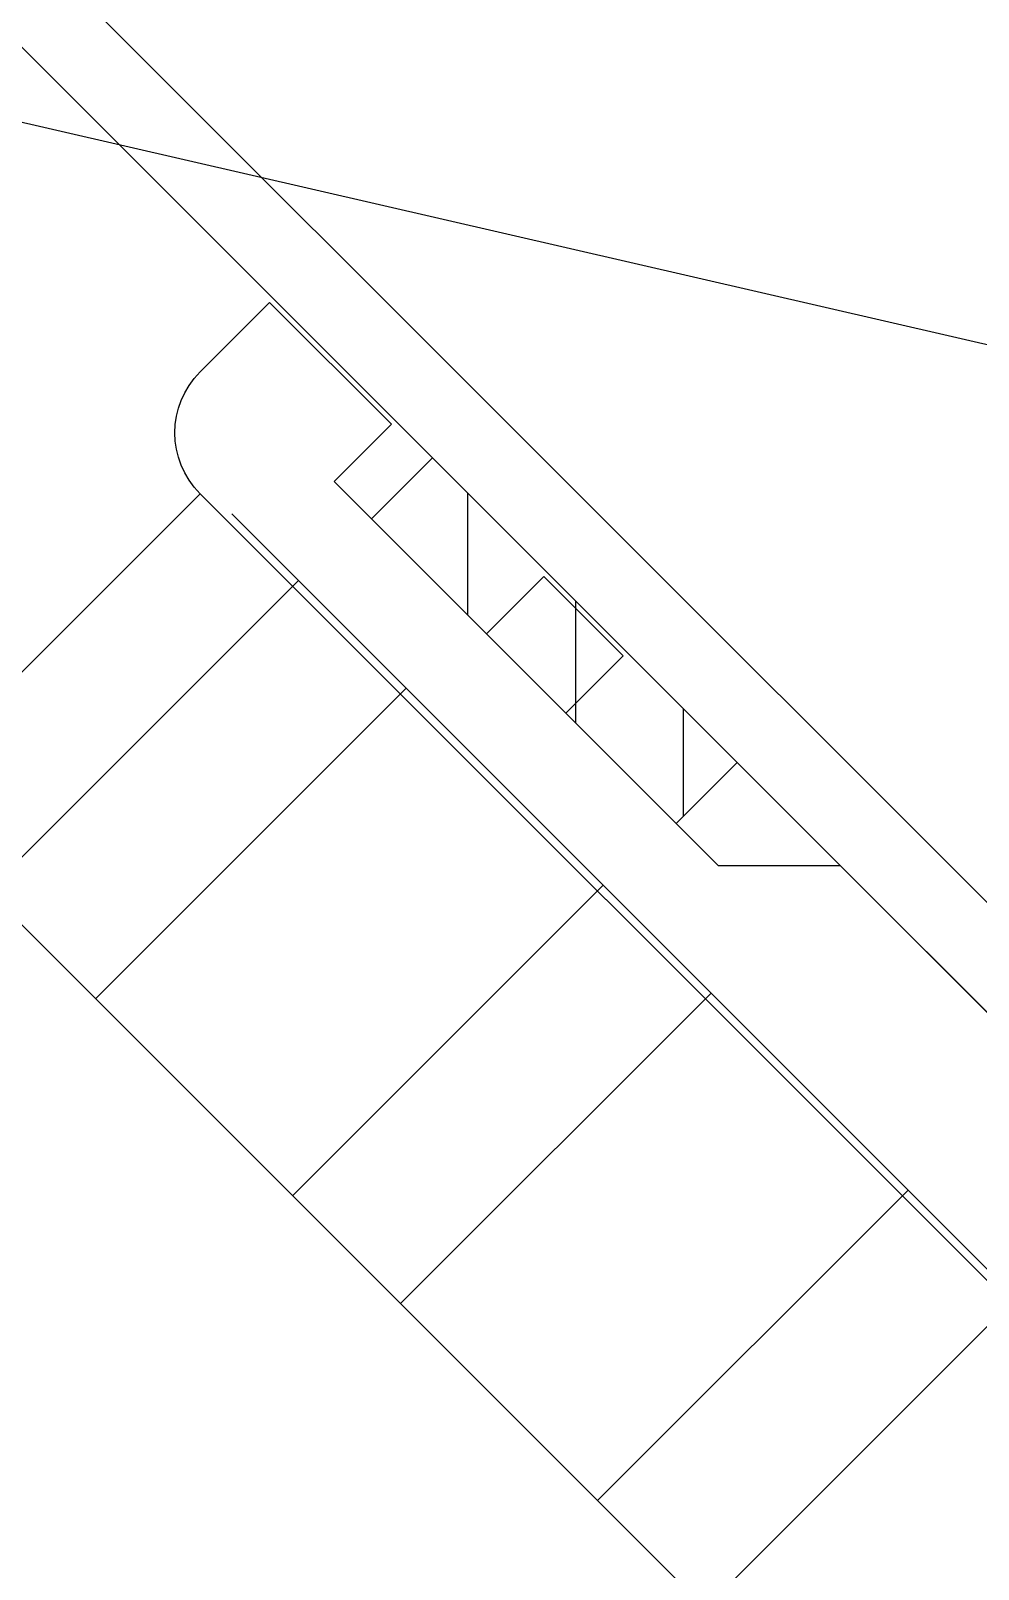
# Model space of a CAD drawing. Header units: inches. Extents: x 0 to 10293, y 0 to 4182.
# Drawn here: x 619.737 to 620.287, y 4112.282 to 4113.175 of the extents above; entities that cross this region are included whole.
import ezdxf

# ---------------------------------------------------------------- set-up
doc = ezdxf.new("R2010")
doc.units = ezdxf.units.IN
doc.header["$LTSCALE"] = 48
doc.header["$MEASUREMENT"] = 0
doc.styles.add('Arch-Dim', font='romans.shx', dxfattribs={"width": 0.75})
doc.dimstyles.new('Aec-Arch-I-96', dxfattribs={"dimscale": 96, "dimtxt": 0.09375, "dimasz": 0.0625, "dimexe": 0.0625, "dimexo": 0.0625, "dimgap": 0.03125, "dimtad": 1, "dimdec": 4, "dimzin": 3, "dimdsep": 46, "dimlunit": 4, "dimtxsty": 'Arch-Dim', "dimblk": 'ARCHTICK', "dimcen": 0.09375, "dimazin": 2, "dimtfac": 0.75, "dimtdec": 4, "dimtix": 1, "dimtmove": 2, "dimatfit": 2, "dimfxl": 0, "dimtolj": 1, "dimtzin": 0, "dimarcsym": 0})

# ---------------------------------------------------------------- blocks, each defined once
blk = doc.blocks.new('14FOAM')
at = {"linetype": 'Continuous'}
for p, q in [((-0.25, 0.0058), (-0.2058, 0.05)), ((-0.25, 0.05), (-0.25, 0)), ((0, 0.05), (-0.25, 0.05)), ((-0.11742, 0.05), (-0.16742, 0)), ((-0.07902, 0), (-0.02902, 0.05)), ((0, 0), (0, 0.05)), ((-0.25, 0), (0, 0))]:
    blk.add_line(p, q, dxfattribs=at)
blk = doc.blocks.new('397R5X')
for p, q in [((0.56998, 0.11), (0.32, 0.11)), ((0.61998, 0.06), (0.56998, 0.11)), ((0.74498, 0.107), (0.80998, 0.107)), ((0.74498, 0.06), (0.74498, 0.107)), ((0.80998, 0.06), (0.80998, 0.107)), ((0.93498, 0.107), (1.03498, 0.107)), ((0.93498, 0.06), (0.93498, 0.107)), ((1.03498, 0.107), (1.03498, 0.05)), ((0.61998, 0.06), (0.74498, 0.06)), ((0.80998, 0.06), (0.93498, 0.06)), ((-0.98498, 0), (0.98498, 0))]:
    blk.add_line(p, q)
blk.add_arc((0.98498, 0.05), 0.05, 270, 360)
blk = doc.blocks.new('_ArchTick')
at = {"color": 0, "linetype": 'ByBlock', "const_width": 0.15}
blk.add_lwpolyline([(-0.5, -0.5), (0.5, 0.5)], dxfattribs=at)

msp = doc.modelspace()

# ---------------------------------------------------------------- hatches: boundary and pattern name
h = msp.add_hatch()
h.set_pattern_fill('STEEL', color=256, scale=2, style=0)
h.set_pattern_definition([(45, (-3342.3405, 1403.13762), (-0.176776695, 0.176776695), []), (45, (-3342.3405, 1403.26262), (-0.176776695, 0.176776695), [])])
edge = h.paths.add_edge_path()
edge.add_line((619.83551, 4112.90632), (619.65874, 4112.72954))
edge.add_line((619.65874, 4112.72954), (620.74361, 4111.64467))
edge.add_line((620.74361, 4111.64467), (617.55989, 4111.64467))
edge.add_line((617.55989, 4111.64467), (617.55989, 4111.39467))
edge.add_line((617.55989, 4111.39467), (621.35383, 4111.39467))
edge.add_line((621.35383, 4111.39467), (619.85383, 4112.89467))

# ---------------------------------------------------------------- linework, layer by layer
at = {"linetype": 'Continuous'}
for p, q in [((618.29931, 4114.66172), (620.42063, 4112.54041)), ((618.26749, 4114.6299), (620.38881, 4112.50859))]:
    msp.add_line(p, q, dxfattribs=at)
at = {"flags": 128}
msp.add_lwpolyline([(619.83551, 4112.90632), (619.65874, 4112.72954), (620.74361, 4111.64467), (617.55989, 4111.64467), (617.55989, 4111.39467), (621.35383, 4111.39467), (619.85383, 4112.89467)], dxfattribs=at)

# ---------------------------------------------------------------- block references
at = {"extrusion": (0, 0, -1), "xscale": 0.9999969781931285, "yscale": 0.9999969781929394, "zscale": -0.999996978193125, "rotation": 44.99999999998158}
for name, p in [('397R5X', (-620.532, 4112.20983)), ('14FOAM', (-619.93488, 4112.8918))]:
    msp.add_blockref(name, p, dxfattribs=at)

# ---------------------------------------------------------------- leaders
msp.add_leader([(623.29815, 4112.3002), (611.43369, 4115.0334), (610.66091, 4115.0334)], dimstyle='Aec-Arch-I-96', override={"dimscale": 8, "dimtxt": 0.125})

doc.saveas('drawing.dxf')
